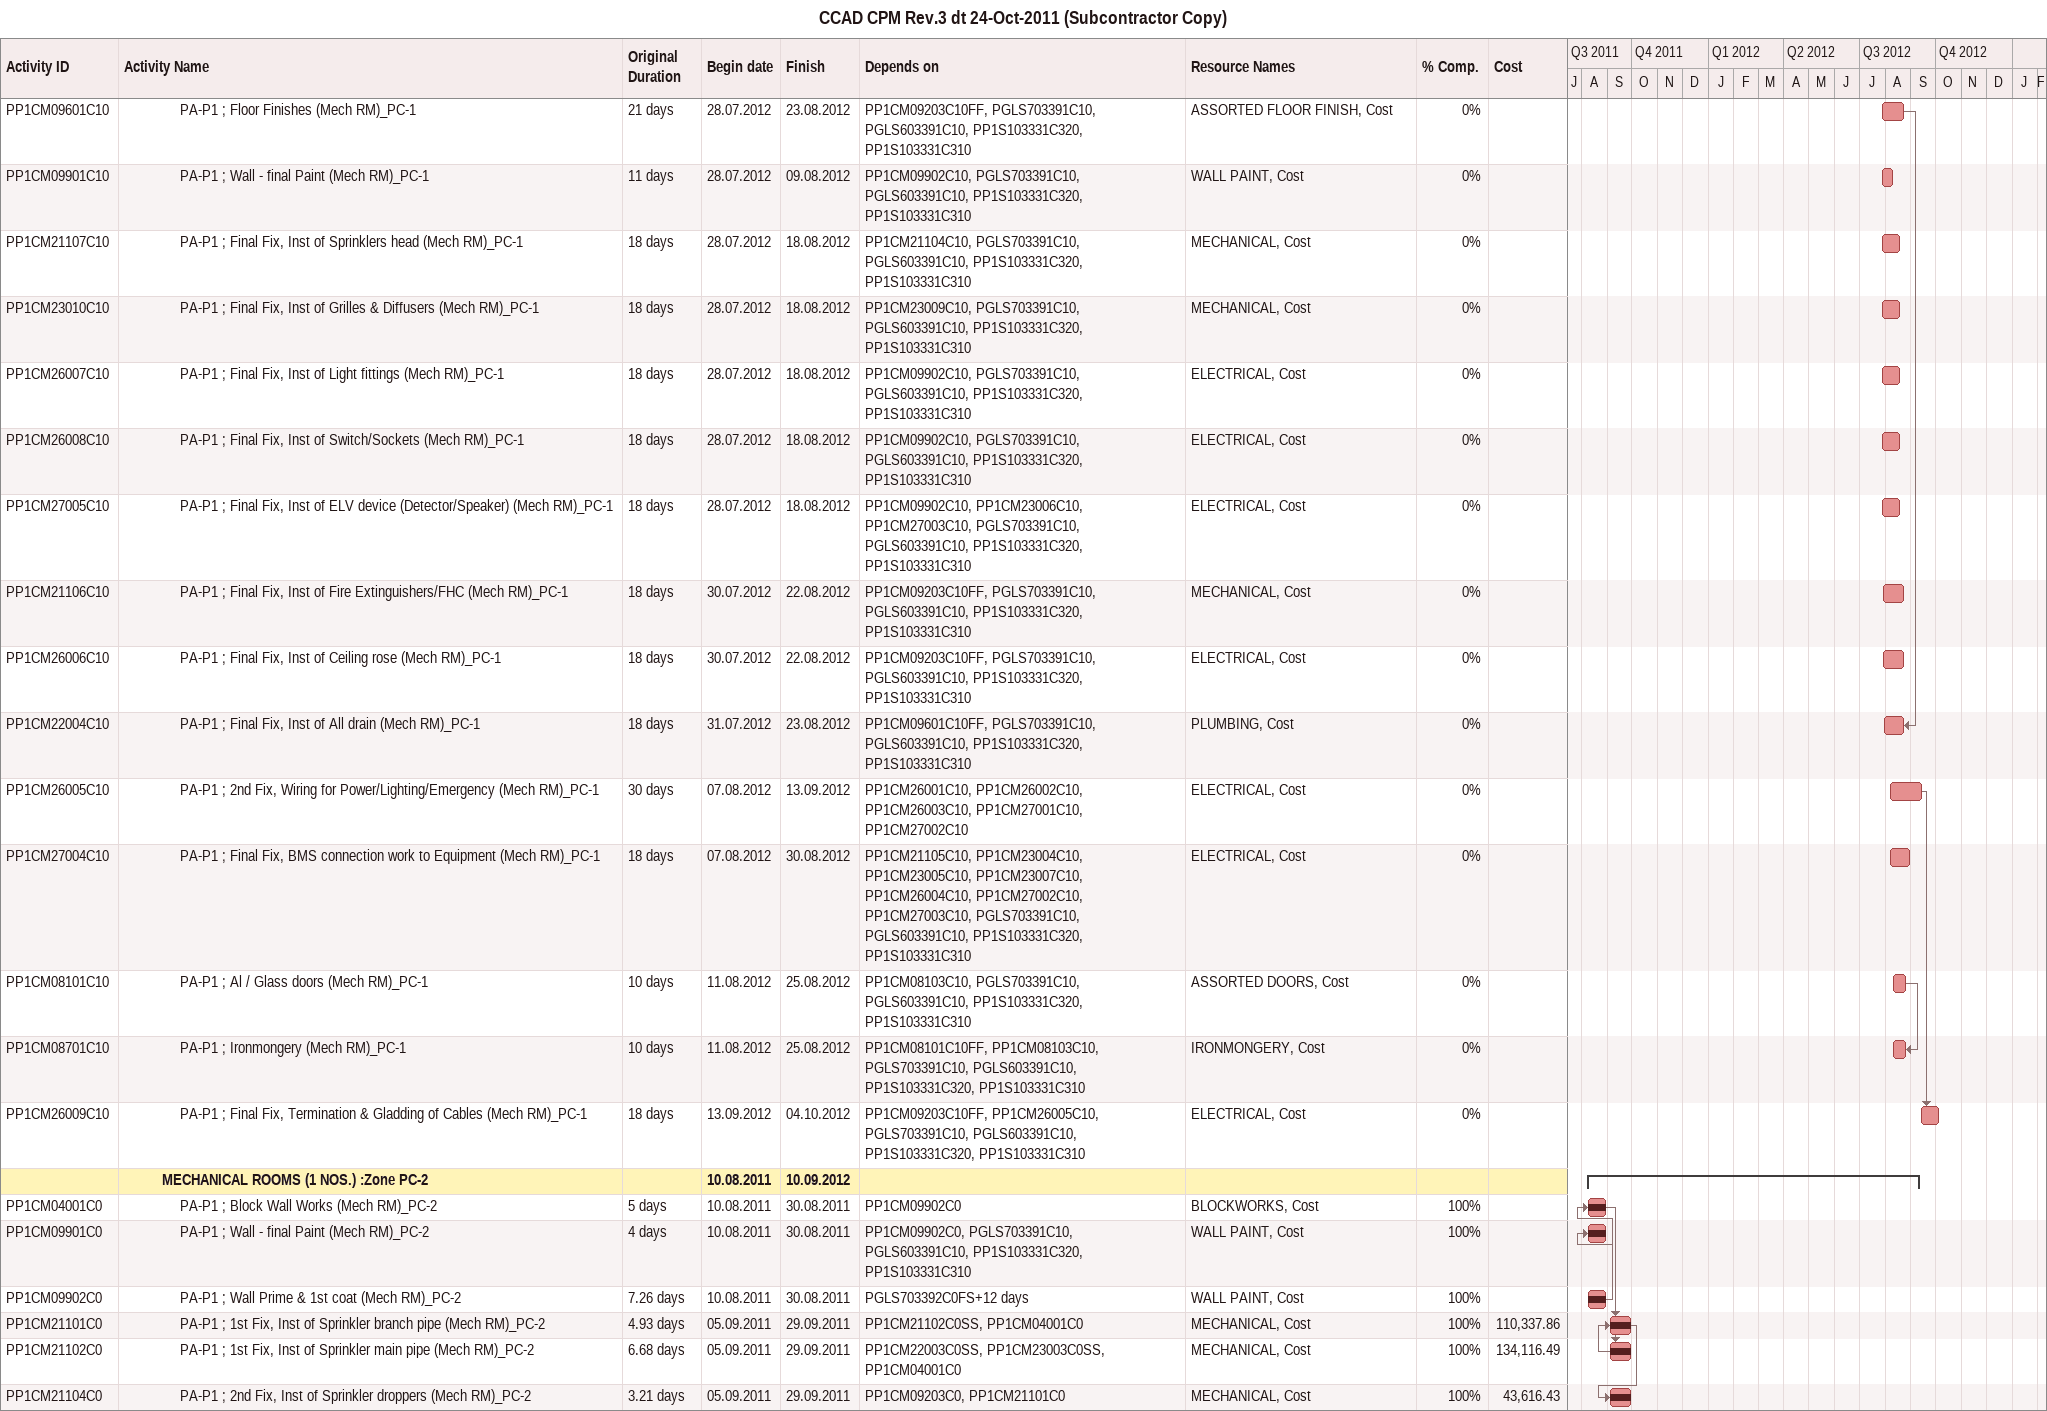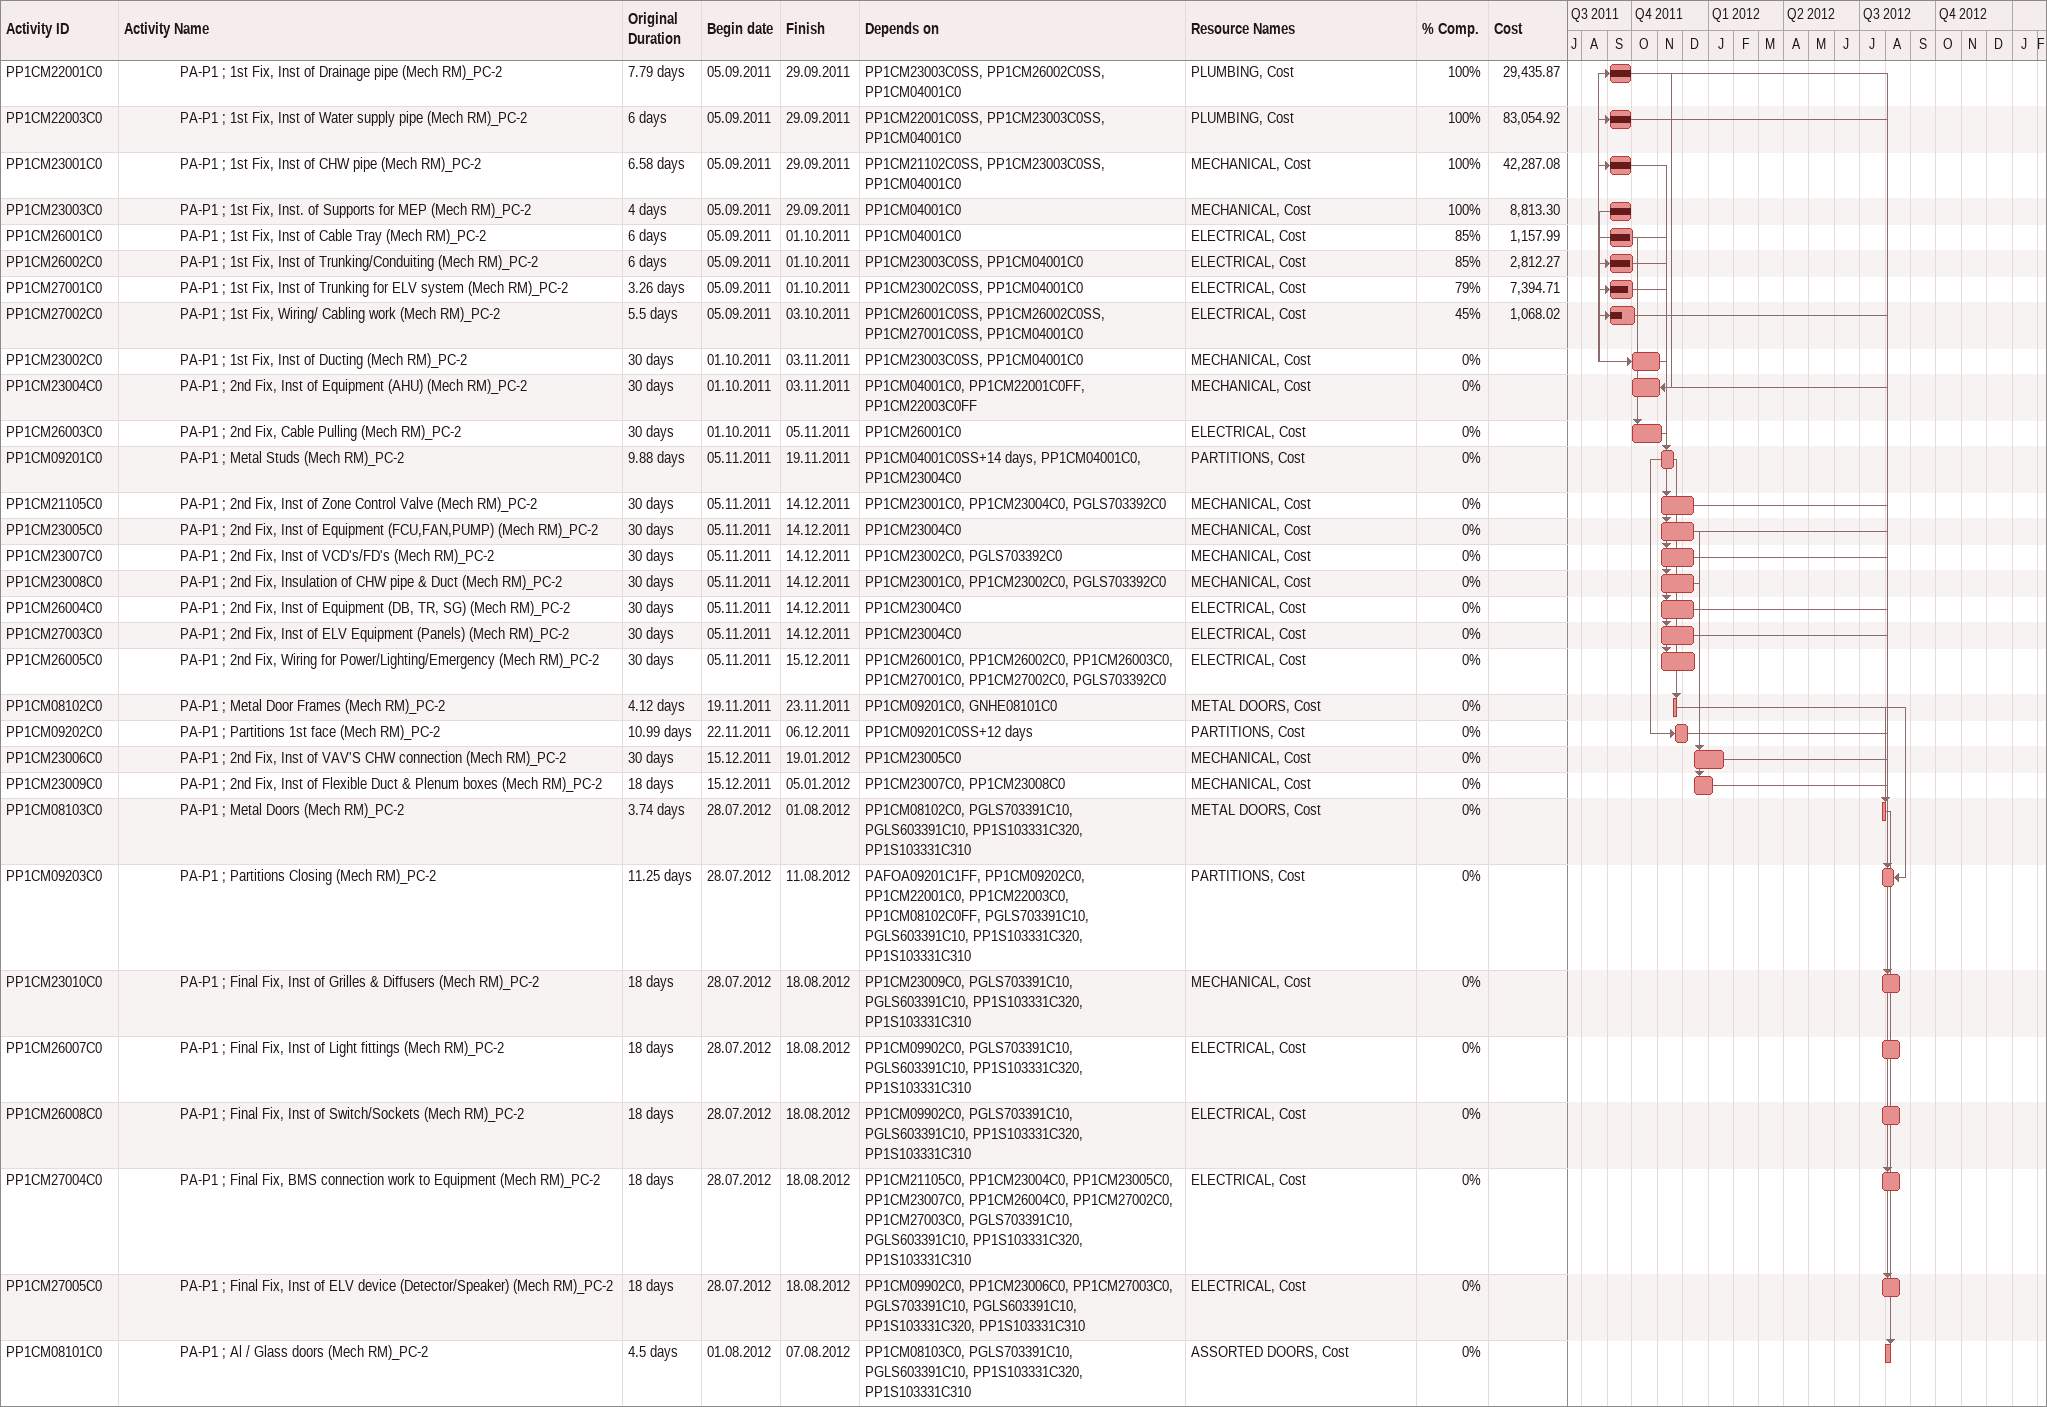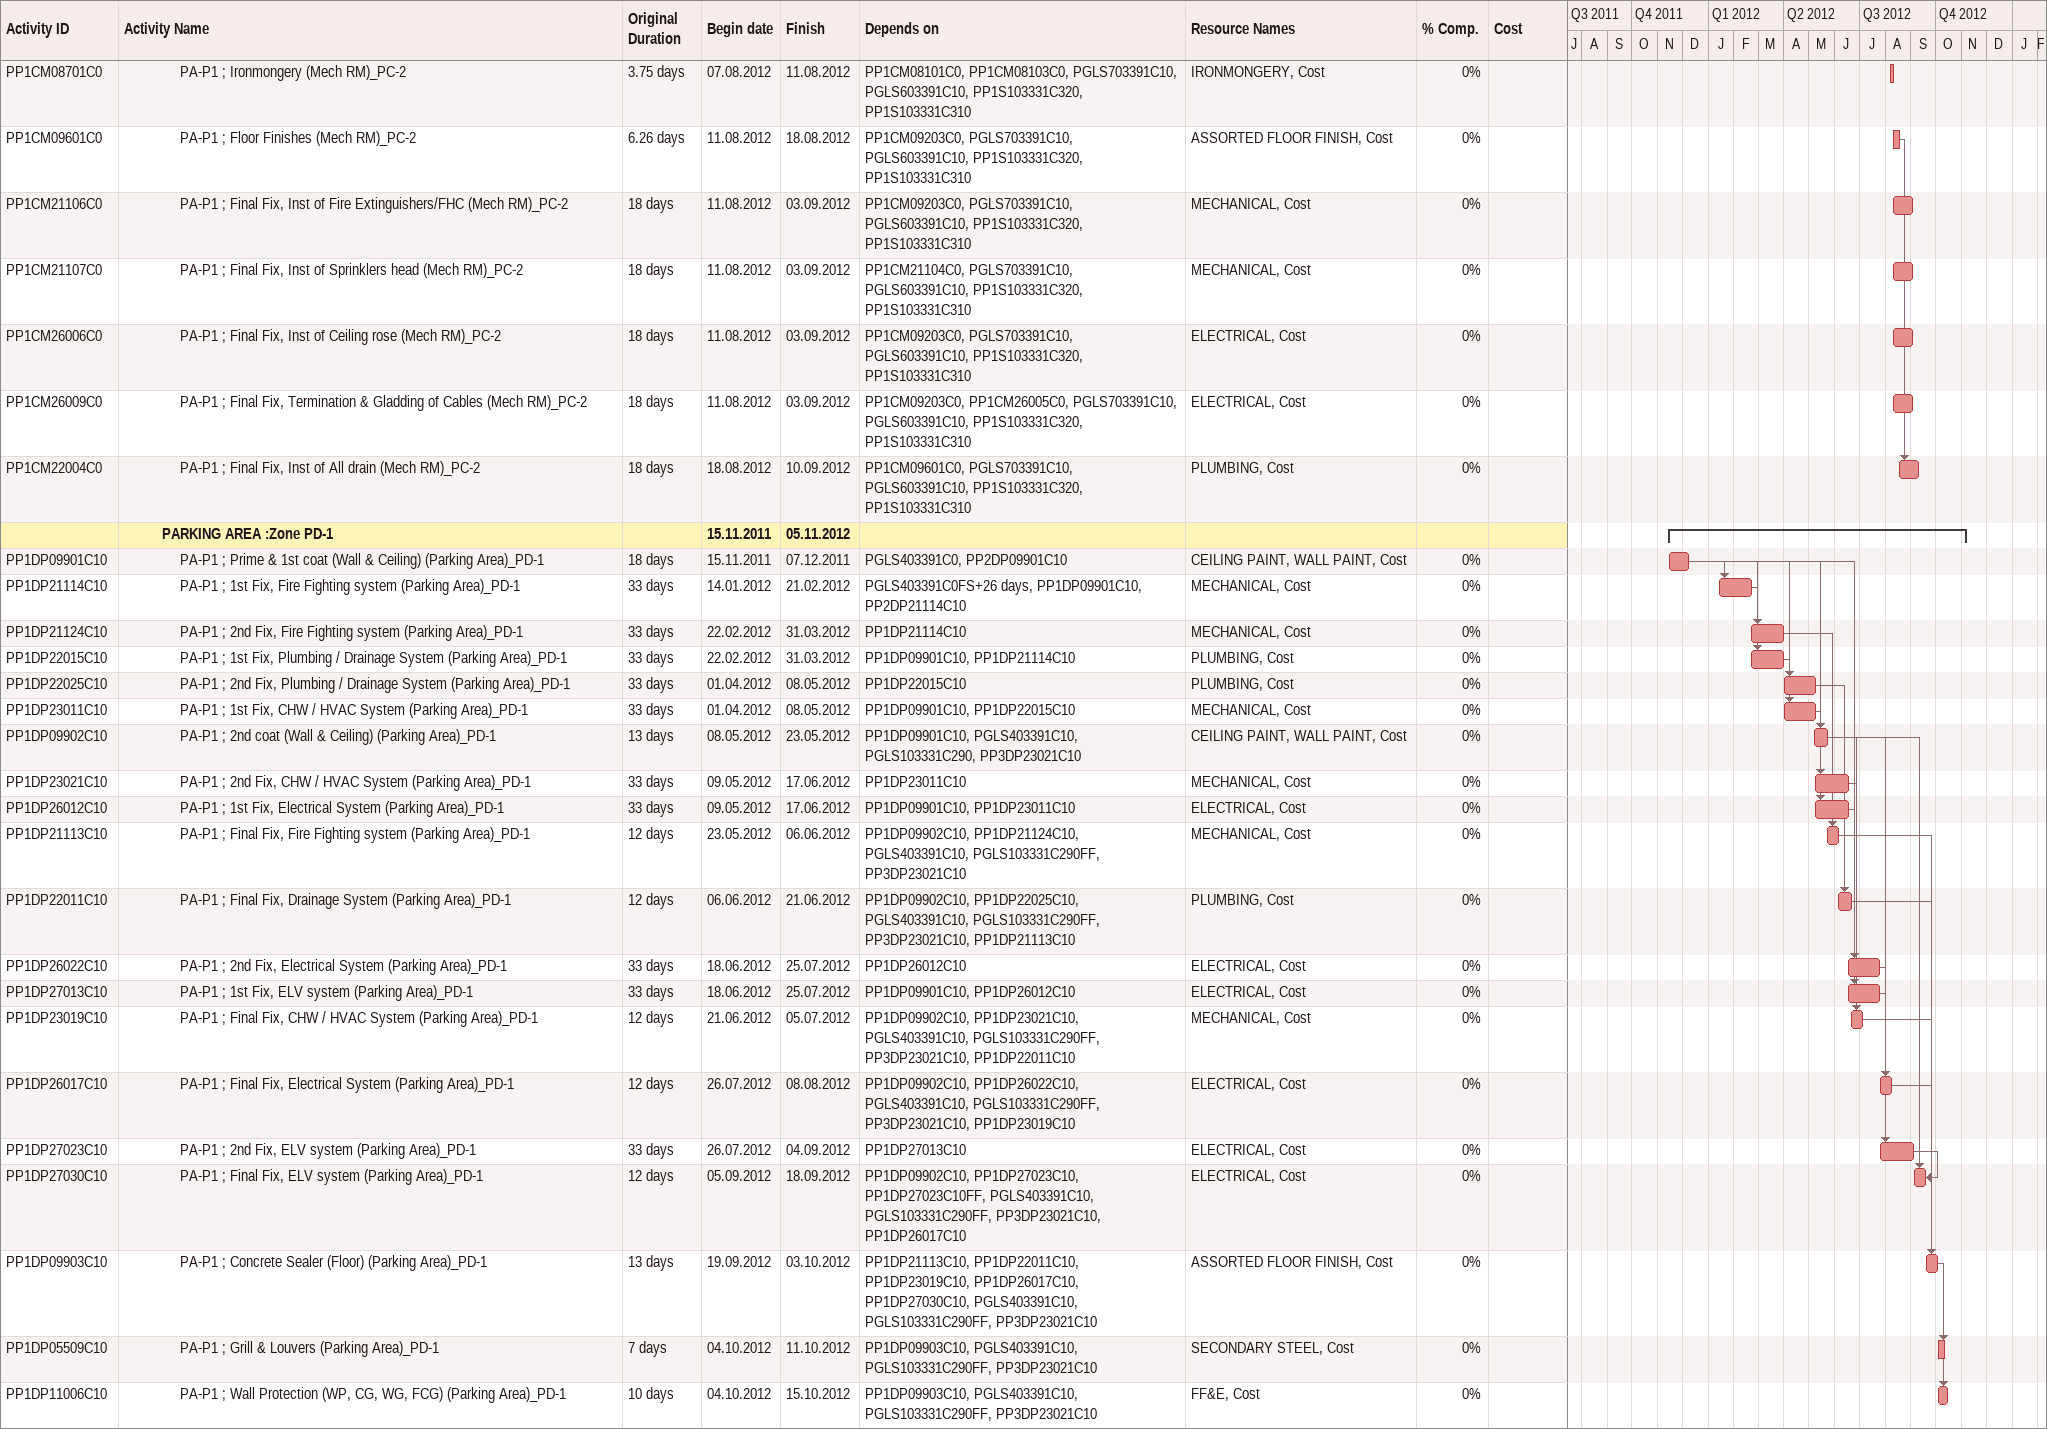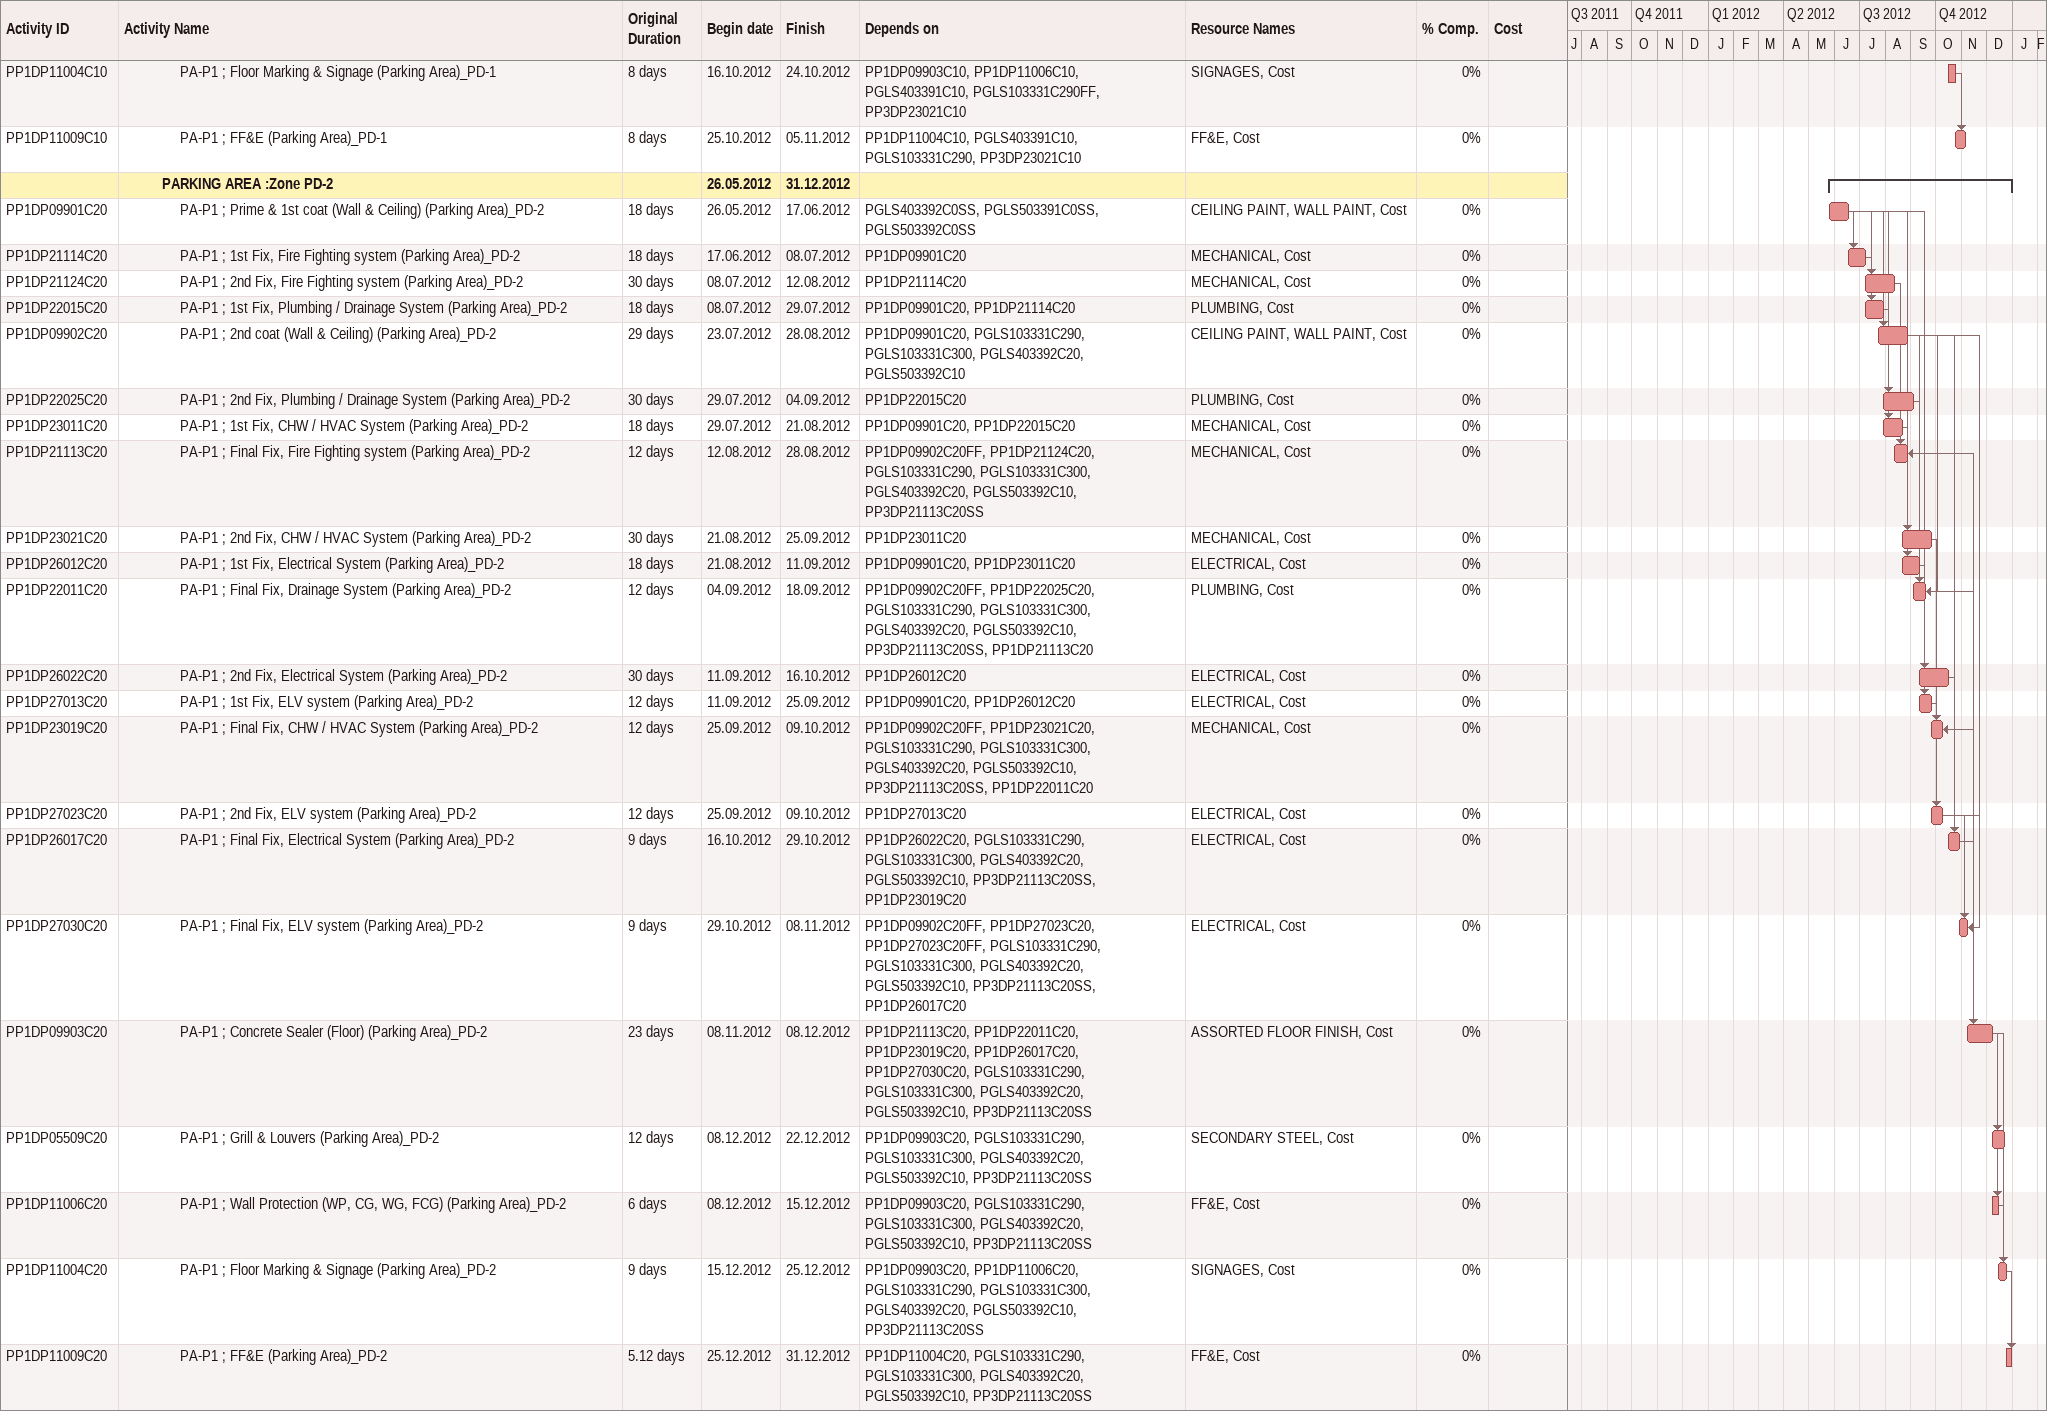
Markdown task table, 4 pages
CCAD CPM Rev.3 dt 24-Oct-2011 (Subcontractor Copy)

| ID | Level | Task | Original duration | Start | Finish | Predecessors | Resources | % complete | Cost |
|---|---|---|---|---|---|---|---|---|---|
| PP1CM09601C10 | 4 | PA-P1 ; Floor Finishes (Mech RM)_PC-1 | 21d | 2012-07-28 | 2012-08-23 | PP1CM09203C10FF, PGLS703391C10, PGLS603391C10, PP1S103331C320, PP1S103331C310 | ASSORTED FLOOR FINISH, Cost | 0 |  |
| PP1CM09901C10 | 4 | PA-P1 ; Wall - final Paint (Mech RM)_PC-1 | 11d | 2012-07-28 | 2012-08-09 | PP1CM09902C10, PGLS703391C10, PGLS603391C10, PP1S103331C320, PP1S103331C310 | WALL PAINT, Cost | 0 |  |
| PP1CM21107C10 | 4 | PA-P1 ; Final Fix, Inst of Sprinklers head (Mech RM)_PC-1 | 18d | 2012-07-28 | 2012-08-18 | PP1CM21104C10, PGLS703391C10, PGLS603391C10, PP1S103331C320, PP1S103331C310 | MECHANICAL, Cost | 0 |  |
| PP1CM23010C10 | 4 | PA-P1 ; Final Fix, Inst of Grilles & Diffusers (Mech RM)_PC-1 | 18d | 2012-07-28 | 2012-08-18 | PP1CM23009C10, PGLS703391C10, PGLS603391C10, PP1S103331C320, PP1S103331C310 | MECHANICAL, Cost | 0 |  |
| PP1CM26007C10 | 4 | PA-P1 ; Final Fix, Inst of Light fittings (Mech RM)_PC-1 | 18d | 2012-07-28 | 2012-08-18 | PP1CM09902C10, PGLS703391C10, PGLS603391C10, PP1S103331C320, PP1S103331C310 | ELECTRICAL, Cost | 0 |  |
| PP1CM26008C10 | 4 | PA-P1 ; Final Fix, Inst of Switch/Sockets (Mech RM)_PC-1 | 18d | 2012-07-28 | 2012-08-18 | PP1CM09902C10, PGLS703391C10, PGLS603391C10, PP1S103331C320, PP1S103331C310 | ELECTRICAL, Cost | 0 |  |
| PP1CM27005C10 | 4 | PA-P1 ; Final Fix, Inst of ELV device (Detector/Speaker) (Mech RM)_PC-1 | 18d | 2012-07-28 | 2012-08-18 | PP1CM09902C10, PP1CM23006C10, PP1CM27003C10, PGLS703391C10, PGLS603391C10, PP1S103331C320, PP1S103331C310 | ELECTRICAL, Cost | 0 |  |
| PP1CM21106C10 | 4 | PA-P1 ; Final Fix, Inst of Fire Extinguishers/FHC (Mech RM)_PC-1 | 18d | 2012-07-30 | 2012-08-22 | PP1CM09203C10FF, PGLS703391C10, PGLS603391C10, PP1S103331C320, PP1S103331C310 | MECHANICAL, Cost | 0 |  |
| PP1CM26006C10 | 4 | PA-P1 ; Final Fix, Inst of Ceiling rose (Mech RM)_PC-1 | 18d | 2012-07-30 | 2012-08-22 | PP1CM09203C10FF, PGLS703391C10, PGLS603391C10, PP1S103331C320, PP1S103331C310 | ELECTRICAL, Cost | 0 |  |
| PP1CM22004C10 | 4 | PA-P1 ; Final Fix, Inst of All drain (Mech RM)_PC-1 | 18d | 2012-07-31 | 2012-08-23 | PP1CM09601C10FF, PGLS703391C10, PGLS603391C10, PP1S103331C320, PP1S103331C310 | PLUMBING, Cost | 0 |  |
| PP1CM26005C10 | 4 | PA-P1 ; 2nd Fix, Wiring for Power/Lighting/Emergency (Mech RM)_PC-1 | 30d | 2012-08-07 | 2012-09-13 | PP1CM26001C10, PP1CM26002C10, PP1CM26003C10, PP1CM27001C10, PP1CM27002C10 | ELECTRICAL, Cost | 0 |  |
| PP1CM27004C10 | 4 | PA-P1 ; Final Fix, BMS connection work to Equipment (Mech RM)_PC-1 | 18d | 2012-08-07 | 2012-08-30 | PP1CM21105C10, PP1CM23004C10, PP1CM23005C10, PP1CM23007C10, PP1CM26004C10, PP1CM27002C10, PP1CM27003C10, PGLS703391C10, PGLS603391C10, PP1S103331C320, PP1S103331C310 | ELECTRICAL, Cost | 0 |  |
| PP1CM08101C10 | 4 | PA-P1 ; Al / Glass doors (Mech RM)_PC-1 | 10d | 2012-08-11 | 2012-08-25 | PP1CM08103C10, PGLS703391C10, PGLS603391C10, PP1S103331C320, PP1S103331C310 | ASSORTED DOORS, Cost | 0 |  |
| PP1CM08701C10 | 4 | PA-P1 ; Ironmongery (Mech RM)_PC-1 | 10d | 2012-08-11 | 2012-08-25 | PP1CM08101C10FF, PP1CM08103C10, PGLS703391C10, PGLS603391C10, PP1S103331C320, PP1S103331C310 | IRONMONGERY, Cost | 0 |  |
| PP1CM26009C10 | 4 | PA-P1 ; Final Fix, Termination & Gladding of Cables (Mech RM)_PC-1 | 18d | 2012-09-13 | 2012-10-04 | PP1CM09203C10FF, PP1CM26005C10, PGLS703391C10, PGLS603391C10, PP1S103331C320, PP1S103331C310 | ELECTRICAL, Cost | 0 |  |
|  | 3 | **MECHANICAL ROOMS (1 NOS.) :Zone PC-2** |  | 2011-08-10 | 2012-09-10 |  |  |  |  |
| PP1CM04001C0 | 4 | PA-P1 ; Block Wall Works (Mech RM)_PC-2 | 5d | 2011-08-10 | 2011-08-30 | PP1CM09902C0 | BLOCKWORKS, Cost | 100 |  |
| PP1CM09901C0 | 4 | PA-P1 ; Wall - final Paint (Mech RM)_PC-2 | 4d | 2011-08-10 | 2011-08-30 | PP1CM09902C0, PGLS703391C10, PGLS603391C10, PP1S103331C320, PP1S103331C310 | WALL PAINT, Cost | 100 |  |
| PP1CM09902C0 | 4 | PA-P1 ; Wall Prime & 1st coat (Mech RM)_PC-2 | 7.26d | 2011-08-10 | 2011-08-30 | PGLS703392C0FS+12d | WALL PAINT, Cost | 100 |  |
| PP1CM21101C0 | 4 | PA-P1 ; 1st Fix, Inst of Sprinkler branch pipe (Mech RM)_PC-2 | 4.93d | 2011-09-05 | 2011-09-29 | PP1CM21102C0SS, PP1CM04001C0 | MECHANICAL, Cost | 100 | 110337.86 |
| PP1CM21102C0 | 4 | PA-P1 ; 1st Fix, Inst of Sprinkler main pipe (Mech RM)_PC-2 | 6.68d | 2011-09-05 | 2011-09-29 | PP1CM22003C0SS, PP1CM23003C0SS, PP1CM04001C0 | MECHANICAL, Cost | 100 | 134116.49 |
| PP1CM21104C0 | 4 | PA-P1 ; 2nd Fix, Inst of Sprinkler droppers (Mech RM)_PC-2 | 3.21d | 2011-09-05 | 2011-09-29 | PP1CM09203C0, PP1CM21101C0 | MECHANICAL, Cost | 100 | 43616.43 |
| PP1CM22001C0 | 4 | PA-P1 ; 1st Fix, Inst of Drainage pipe (Mech RM)_PC-2 | 7.79d | 2011-09-05 | 2011-09-29 | PP1CM23003C0SS, PP1CM26002C0SS, PP1CM04001C0 | PLUMBING, Cost | 100 | 29435.87 |
| PP1CM22003C0 | 4 | PA-P1 ; 1st Fix, Inst of Water supply pipe (Mech RM)_PC-2 | 6d | 2011-09-05 | 2011-09-29 | PP1CM22001C0SS, PP1CM23003C0SS, PP1CM04001C0 | PLUMBING, Cost | 100 | 83054.92 |
| PP1CM23001C0 | 4 | PA-P1 ; 1st Fix, Inst of CHW pipe (Mech RM)_PC-2 | 6.58d | 2011-09-05 | 2011-09-29 | PP1CM21102C0SS, PP1CM23003C0SS, PP1CM04001C0 | MECHANICAL, Cost | 100 | 42287.08 |
| PP1CM23003C0 | 4 | PA-P1 ; 1st Fix, Inst. of Supports for MEP (Mech RM)_PC-2 | 4d | 2011-09-05 | 2011-09-29 | PP1CM04001C0 | MECHANICAL, Cost | 100 | 8813.30 |
| PP1CM26001C0 | 4 | PA-P1 ; 1st Fix, Inst of Cable Tray (Mech RM)_PC-2 | 6d | 2011-09-05 | 2011-10-01 | PP1CM04001C0 | ELECTRICAL, Cost | 85 | 1157.99 |
| PP1CM26002C0 | 4 | PA-P1 ; 1st Fix, Inst of Trunking/Conduiting (Mech RM)_PC-2 | 6d | 2011-09-05 | 2011-10-01 | PP1CM23003C0SS, PP1CM04001C0 | ELECTRICAL, Cost | 85 | 2812.27 |
| PP1CM27001C0 | 4 | PA-P1 ; 1st Fix, Inst of Trunking for ELV system (Mech RM)_PC-2 | 3.26d | 2011-09-05 | 2011-10-01 | PP1CM23002C0SS, PP1CM04001C0 | ELECTRICAL, Cost | 79 | 7394.71 |
| PP1CM27002C0 | 4 | PA-P1 ; 1st Fix, Wiring/ Cabling work (Mech RM)_PC-2 | 5.5d | 2011-09-05 | 2011-10-03 | PP1CM26001C0SS, PP1CM26002C0SS, PP1CM27001C0SS, PP1CM04001C0 | ELECTRICAL, Cost | 45 | 1068.02 |
| PP1CM23002C0 | 4 | PA-P1 ; 1st Fix, Inst of Ducting (Mech RM)_PC-2 | 30d | 2011-10-01 | 2011-11-03 | PP1CM23003C0SS, PP1CM04001C0 | MECHANICAL, Cost | 0 |  |
| PP1CM23004C0 | 4 | PA-P1 ; 2nd Fix, Inst of Equipment (AHU) (Mech RM)_PC-2 | 30d | 2011-10-01 | 2011-11-03 | PP1CM04001C0, PP1CM22001C0FF, PP1CM22003C0FF | MECHANICAL, Cost | 0 |  |
| PP1CM26003C0 | 4 | PA-P1 ; 2nd Fix, Cable Pulling (Mech RM)_PC-2 | 30d | 2011-10-01 | 2011-11-05 | PP1CM26001C0 | ELECTRICAL, Cost | 0 |  |
| PP1CM09201C0 | 4 | PA-P1 ; Metal Studs (Mech RM)_PC-2 | 9.88d | 2011-11-05 | 2011-11-19 | PP1CM04001C0SS+14d, PP1CM04001C0, PP1CM23004C0 | PARTITIONS, Cost | 0 |  |
| PP1CM21105C0 | 4 | PA-P1 ; 2nd Fix, Inst of Zone Control Valve (Mech RM)_PC-2 | 30d | 2011-11-05 | 2011-12-14 | PP1CM23001C0, PP1CM23004C0, PGLS703392C0 | MECHANICAL, Cost | 0 |  |
| PP1CM23005C0 | 4 | PA-P1 ; 2nd Fix, Inst of Equipment (FCU,FAN,PUMP) (Mech RM)_PC-2 | 30d | 2011-11-05 | 2011-12-14 | PP1CM23004C0 | MECHANICAL, Cost | 0 |  |
| PP1CM23007C0 | 4 | PA-P1 ; 2nd Fix, Inst of VCD's/FD's (Mech RM)_PC-2 | 30d | 2011-11-05 | 2011-12-14 | PP1CM23002C0, PGLS703392C0 | MECHANICAL, Cost | 0 |  |
| PP1CM23008C0 | 4 | PA-P1 ; 2nd Fix, Insulation of CHW pipe & Duct (Mech RM)_PC-2 | 30d | 2011-11-05 | 2011-12-14 | PP1CM23001C0, PP1CM23002C0, PGLS703392C0 | MECHANICAL, Cost | 0 |  |
| PP1CM26004C0 | 4 | PA-P1 ; 2nd Fix, Inst of Equipment (DB, TR, SG) (Mech RM)_PC-2 | 30d | 2011-11-05 | 2011-12-14 | PP1CM23004C0 | ELECTRICAL, Cost | 0 |  |
| PP1CM27003C0 | 4 | PA-P1 ; 2nd Fix, Inst of ELV Equipment (Panels) (Mech RM)_PC-2 | 30d | 2011-11-05 | 2011-12-14 | PP1CM23004C0 | ELECTRICAL, Cost | 0 |  |
| PP1CM26005C0 | 4 | PA-P1 ; 2nd Fix, Wiring for Power/Lighting/Emergency (Mech RM)_PC-2 | 30d | 2011-11-05 | 2011-12-15 | PP1CM26001C0, PP1CM26002C0, PP1CM26003C0, PP1CM27001C0, PP1CM27002C0, PGLS703392C0 | ELECTRICAL, Cost | 0 |  |
| PP1CM08102C0 | 4 | PA-P1 ; Metal Door Frames (Mech RM)_PC-2 | 4.12d | 2011-11-19 | 2011-11-23 | PP1CM09201C0, GNHE08101C0 | METAL DOORS, Cost | 0 |  |
| PP1CM09202C0 | 4 | PA-P1 ; Partitions 1st face (Mech RM)_PC-2 | 10.99d | 2011-11-22 | 2011-12-06 | PP1CM09201C0SS+12d | PARTITIONS, Cost | 0 |  |
| PP1CM23006C0 | 4 | PA-P1 ; 2nd Fix, Inst of VAV'S CHW connection (Mech RM)_PC-2 | 30d | 2011-12-15 | 2012-01-19 | PP1CM23005C0 | MECHANICAL, Cost | 0 |  |
| PP1CM23009C0 | 4 | PA-P1 ; 2nd Fix, Inst of Flexible Duct & Plenum boxes (Mech RM)_PC-2 | 18d | 2011-12-15 | 2012-01-05 | PP1CM23007C0, PP1CM23008C0 | MECHANICAL, Cost | 0 |  |
| PP1CM08103C0 | 4 | PA-P1 ; Metal Doors (Mech RM)_PC-2 | 3.74d | 2012-07-28 | 2012-08-01 | PP1CM08102C0, PGLS703391C10, PGLS603391C10, PP1S103331C320, PP1S103331C310 | METAL DOORS, Cost | 0 |  |
| PP1CM09203C0 | 4 | PA-P1 ; Partitions Closing (Mech RM)_PC-2 | 11.25d | 2012-07-28 | 2012-08-11 | PAFOA09201C1FF, PP1CM09202C0, PP1CM22001C0, PP1CM22003C0, PP1CM08102C0FF, PGLS703391C10, PGLS603391C10, PP1S103331C320, PP1S103331C310 | PARTITIONS, Cost | 0 |  |
| PP1CM23010C0 | 4 | PA-P1 ; Final Fix, Inst of Grilles & Diffusers (Mech RM)_PC-2 | 18d | 2012-07-28 | 2012-08-18 | PP1CM23009C0, PGLS703391C10, PGLS603391C10, PP1S103331C320, PP1S103331C310 | MECHANICAL, Cost | 0 |  |
| PP1CM26007C0 | 4 | PA-P1 ; Final Fix, Inst of Light fittings (Mech RM)_PC-2 | 18d | 2012-07-28 | 2012-08-18 | PP1CM09902C0, PGLS703391C10, PGLS603391C10, PP1S103331C320, PP1S103331C310 | ELECTRICAL, Cost | 0 |  |
| PP1CM26008C0 | 4 | PA-P1 ; Final Fix, Inst of Switch/Sockets (Mech RM)_PC-2 | 18d | 2012-07-28 | 2012-08-18 | PP1CM09902C0, PGLS703391C10, PGLS603391C10, PP1S103331C320, PP1S103331C310 | ELECTRICAL, Cost | 0 |  |
| PP1CM27004C0 | 4 | PA-P1 ; Final Fix, BMS connection work to Equipment (Mech RM)_PC-2 | 18d | 2012-07-28 | 2012-08-18 | PP1CM21105C0, PP1CM23004C0, PP1CM23005C0, PP1CM23007C0, PP1CM26004C0, PP1CM27002C0, PP1CM27003C0, PGLS703391C10, PGLS603391C10, PP1S103331C320, PP1S103331C310 | ELECTRICAL, Cost | 0 |  |
| PP1CM27005C0 | 4 | PA-P1 ; Final Fix, Inst of ELV device (Detector/Speaker) (Mech RM)_PC-2 | 18d | 2012-07-28 | 2012-08-18 | PP1CM09902C0, PP1CM23006C0, PP1CM27003C0, PGLS703391C10, PGLS603391C10, PP1S103331C320, PP1S103331C310 | ELECTRICAL, Cost | 0 |  |
| PP1CM08101C0 | 4 | PA-P1 ; Al / Glass doors (Mech RM)_PC-2 | 4.5d | 2012-08-01 | 2012-08-07 | PP1CM08103C0, PGLS703391C10, PGLS603391C10, PP1S103331C320, PP1S103331C310 | ASSORTED DOORS, Cost | 0 |  |
| PP1CM08701C0 | 4 | PA-P1 ; Ironmongery (Mech RM)_PC-2 | 3.75d | 2012-08-07 | 2012-08-11 | PP1CM08101C0, PP1CM08103C0, PGLS703391C10, PGLS603391C10, PP1S103331C320, PP1S103331C310 | IRONMONGERY, Cost | 0 |  |
| PP1CM09601C0 | 4 | PA-P1 ; Floor Finishes (Mech RM)_PC-2 | 6.26d | 2012-08-11 | 2012-08-18 | PP1CM09203C0, PGLS703391C10, PGLS603391C10, PP1S103331C320, PP1S103331C310 | ASSORTED FLOOR FINISH, Cost | 0 |  |
| PP1CM21106C0 | 4 | PA-P1 ; Final Fix, Inst of Fire Extinguishers/FHC (Mech RM)_PC-2 | 18d | 2012-08-11 | 2012-09-03 | PP1CM09203C0, PGLS703391C10, PGLS603391C10, PP1S103331C320, PP1S103331C310 | MECHANICAL, Cost | 0 |  |
| PP1CM21107C0 | 4 | PA-P1 ; Final Fix, Inst of Sprinklers head (Mech RM)_PC-2 | 18d | 2012-08-11 | 2012-09-03 | PP1CM21104C0, PGLS703391C10, PGLS603391C10, PP1S103331C320, PP1S103331C310 | MECHANICAL, Cost | 0 |  |
| PP1CM26006C0 | 4 | PA-P1 ; Final Fix, Inst of Ceiling rose (Mech RM)_PC-2 | 18d | 2012-08-11 | 2012-09-03 | PP1CM09203C0, PGLS703391C10, PGLS603391C10, PP1S103331C320, PP1S103331C310 | ELECTRICAL, Cost | 0 |  |
| PP1CM26009C0 | 4 | PA-P1 ; Final Fix, Termination & Gladding of Cables (Mech RM)_PC-2 | 18d | 2012-08-11 | 2012-09-03 | PP1CM09203C0, PP1CM26005C0, PGLS703391C10, PGLS603391C10, PP1S103331C320, PP1S103331C310 | ELECTRICAL, Cost | 0 |  |
| PP1CM22004C0 | 4 | PA-P1 ; Final Fix, Inst of All drain (Mech RM)_PC-2 | 18d | 2012-08-18 | 2012-09-10 | PP1CM09601C0, PGLS703391C10, PGLS603391C10, PP1S103331C320, PP1S103331C310 | PLUMBING, Cost | 0 |  |
|  | 3 | **PARKING AREA :Zone PD-1** |  | 2011-11-15 | 2012-11-05 |  |  |  |  |
| PP1DP09901C10 | 4 | PA-P1 ; Prime & 1st coat (Wall & Ceiling) (Parking Area)_PD-1 | 18d | 2011-11-15 | 2011-12-07 | PGLS403391C0, PP2DP09901C10 | CEILING PAINT, WALL PAINT, Cost | 0 |  |
| PP1DP21114C10 | 4 | PA-P1 ; 1st Fix, Fire Fighting system (Parking Area)_PD-1 | 33d | 2012-01-14 | 2012-02-21 | PGLS403391C0FS+26d, PP1DP09901C10, PP2DP21114C10 | MECHANICAL, Cost | 0 |  |
| PP1DP21124C10 | 4 | PA-P1 ; 2nd Fix, Fire Fighting system (Parking Area)_PD-1 | 33d | 2012-02-22 | 2012-03-31 | PP1DP21114C10 | MECHANICAL, Cost | 0 |  |
| PP1DP22015C10 | 4 | PA-P1 ; 1st Fix, Plumbing / Drainage System (Parking Area)_PD-1 | 33d | 2012-02-22 | 2012-03-31 | PP1DP09901C10, PP1DP21114C10 | PLUMBING, Cost | 0 |  |
| PP1DP22025C10 | 4 | PA-P1 ; 2nd Fix, Plumbing / Drainage System (Parking Area)_PD-1 | 33d | 2012-04-01 | 2012-05-08 | PP1DP22015C10 | PLUMBING, Cost | 0 |  |
| PP1DP23011C10 | 4 | PA-P1 ; 1st Fix, CHW / HVAC System (Parking Area)_PD-1 | 33d | 2012-04-01 | 2012-05-08 | PP1DP09901C10, PP1DP22015C10 | MECHANICAL, Cost | 0 |  |
| PP1DP09902C10 | 4 | PA-P1 ; 2nd coat (Wall & Ceiling) (Parking Area)_PD-1 | 13d | 2012-05-08 | 2012-05-23 | PP1DP09901C10, PGLS403391C10, PGLS103331C290, PP3DP23021C10 | CEILING PAINT, WALL PAINT, Cost | 0 |  |
| PP1DP23021C10 | 4 | PA-P1 ; 2nd Fix, CHW / HVAC System (Parking Area)_PD-1 | 33d | 2012-05-09 | 2012-06-17 | PP1DP23011C10 | MECHANICAL, Cost | 0 |  |
| PP1DP26012C10 | 4 | PA-P1 ; 1st Fix, Electrical System (Parking Area)_PD-1 | 33d | 2012-05-09 | 2012-06-17 | PP1DP09901C10, PP1DP23011C10 | ELECTRICAL, Cost | 0 |  |
| PP1DP21113C10 | 4 | PA-P1 ; Final Fix, Fire Fighting system (Parking Area)_PD-1 | 12d | 2012-05-23 | 2012-06-06 | PP1DP09902C10, PP1DP21124C10, PGLS403391C10, PGLS103331C290FF, PP3DP23021C10 | MECHANICAL, Cost | 0 |  |
| PP1DP22011C10 | 4 | PA-P1 ; Final Fix, Drainage System (Parking Area)_PD-1 | 12d | 2012-06-06 | 2012-06-21 | PP1DP09902C10, PP1DP22025C10, PGLS403391C10, PGLS103331C290FF, PP3DP23021C10, PP1DP21113C10 | PLUMBING, Cost | 0 |  |
| PP1DP26022C10 | 4 | PA-P1 ; 2nd Fix, Electrical System (Parking Area)_PD-1 | 33d | 2012-06-18 | 2012-07-25 | PP1DP26012C10 | ELECTRICAL, Cost | 0 |  |
| PP1DP27013C10 | 4 | PA-P1 ; 1st Fix, ELV system (Parking Area)_PD-1 | 33d | 2012-06-18 | 2012-07-25 | PP1DP09901C10, PP1DP26012C10 | ELECTRICAL, Cost | 0 |  |
| PP1DP23019C10 | 4 | PA-P1 ; Final Fix, CHW / HVAC System (Parking Area)_PD-1 | 12d | 2012-06-21 | 2012-07-05 | PP1DP09902C10, PP1DP23021C10, PGLS403391C10, PGLS103331C290FF, PP3DP23021C10, PP1DP22011C10 | MECHANICAL, Cost | 0 |  |
| PP1DP26017C10 | 4 | PA-P1 ; Final Fix, Electrical System (Parking Area)_PD-1 | 12d | 2012-07-26 | 2012-08-08 | PP1DP09902C10, PP1DP26022C10, PGLS403391C10, PGLS103331C290FF, PP3DP23021C10, PP1DP23019C10 | ELECTRICAL, Cost | 0 |  |
| PP1DP27023C10 | 4 | PA-P1 ; 2nd Fix, ELV system (Parking Area)_PD-1 | 33d | 2012-07-26 | 2012-09-04 | PP1DP27013C10 | ELECTRICAL, Cost | 0 |  |
| PP1DP27030C10 | 4 | PA-P1 ; Final Fix, ELV system (Parking Area)_PD-1 | 12d | 2012-09-05 | 2012-09-18 | PP1DP09902C10, PP1DP27023C10, PP1DP27023C10FF, PGLS403391C10, PGLS103331C290FF, PP3DP23021C10, PP1DP26017C10 | ELECTRICAL, Cost | 0 |  |
| PP1DP09903C10 | 4 | PA-P1 ; Concrete Sealer (Floor) (Parking Area)_PD-1 | 13d | 2012-09-19 | 2012-10-03 | PP1DP21113C10, PP1DP22011C10, PP1DP23019C10, PP1DP26017C10, PP1DP27030C10, PGLS403391C10, PGLS103331C290FF, PP3DP23021C10 | ASSORTED FLOOR FINISH, Cost | 0 |  |
| PP1DP05509C10 | 4 | PA-P1 ; Grill & Louvers (Parking Area)_PD-1 | 7d | 2012-10-04 | 2012-10-11 | PP1DP09903C10, PGLS403391C10, PGLS103331C290FF, PP3DP23021C10 | SECONDARY STEEL, Cost | 0 |  |
| PP1DP11006C10 | 4 | PA-P1 ; Wall Protection (WP, CG, WG, FCG) (Parking Area)_PD-1 | 10d | 2012-10-04 | 2012-10-15 | PP1DP09903C10, PGLS403391C10, PGLS103331C290FF, PP3DP23021C10 | FF&E, Cost | 0 |  |
| PP1DP11004C10 | 4 | PA-P1 ; Floor Marking & Signage (Parking Area)_PD-1 | 8d | 2012-10-16 | 2012-10-24 | PP1DP09903C10, PP1DP11006C10, PGLS403391C10, PGLS103331C290FF, PP3DP23021C10 | SIGNAGES, Cost | 0 |  |
| PP1DP11009C10 | 4 | PA-P1 ; FF&E (Parking Area)_PD-1 | 8d | 2012-10-25 | 2012-11-05 | PP1DP11004C10, PGLS403391C10, PGLS103331C290, PP3DP23021C10 | FF&E, Cost | 0 |  |
|  | 3 | **PARKING AREA :Zone PD-2** |  | 2012-05-26 | 2012-12-31 |  |  |  |  |
| PP1DP09901C20 | 4 | PA-P1 ; Prime & 1st coat (Wall & Ceiling) (Parking Area)_PD-2 | 18d | 2012-05-26 | 2012-06-17 | PGLS403392C0SS, PGLS503391C0SS, PGLS503392C0SS | CEILING PAINT, WALL PAINT, Cost | 0 |  |
| PP1DP21114C20 | 4 | PA-P1 ; 1st Fix, Fire Fighting system (Parking Area)_PD-2 | 18d | 2012-06-17 | 2012-07-08 | PP1DP09901C20 | MECHANICAL, Cost | 0 |  |
| PP1DP21124C20 | 4 | PA-P1 ; 2nd Fix, Fire Fighting system (Parking Area)_PD-2 | 30d | 2012-07-08 | 2012-08-12 | PP1DP21114C20 | MECHANICAL, Cost | 0 |  |
| PP1DP22015C20 | 4 | PA-P1 ; 1st Fix, Plumbing / Drainage System (Parking Area)_PD-2 | 18d | 2012-07-08 | 2012-07-29 | PP1DP09901C20, PP1DP21114C20 | PLUMBING, Cost | 0 |  |
| PP1DP09902C20 | 4 | PA-P1 ; 2nd coat (Wall & Ceiling) (Parking Area)_PD-2 | 29d | 2012-07-23 | 2012-08-28 | PP1DP09901C20, PGLS103331C290, PGLS103331C300, PGLS403392C20, PGLS503392C10 | CEILING PAINT, WALL PAINT, Cost | 0 |  |
| PP1DP22025C20 | 4 | PA-P1 ; 2nd Fix, Plumbing / Drainage System (Parking Area)_PD-2 | 30d | 2012-07-29 | 2012-09-04 | PP1DP22015C20 | PLUMBING, Cost | 0 |  |
| PP1DP23011C20 | 4 | PA-P1 ; 1st Fix, CHW / HVAC System (Parking Area)_PD-2 | 18d | 2012-07-29 | 2012-08-21 | PP1DP09901C20, PP1DP22015C20 | MECHANICAL, Cost | 0 |  |
| PP1DP21113C20 | 4 | PA-P1 ; Final Fix, Fire Fighting system (Parking Area)_PD-2 | 12d | 2012-08-12 | 2012-08-28 | PP1DP09902C20FF, PP1DP21124C20, PGLS103331C290, PGLS103331C300, PGLS403392C20, PGLS503392C10, PP3DP21113C20SS | MECHANICAL, Cost | 0 |  |
| PP1DP23021C20 | 4 | PA-P1 ; 2nd Fix, CHW / HVAC System (Parking Area)_PD-2 | 30d | 2012-08-21 | 2012-09-25 | PP1DP23011C20 | MECHANICAL, Cost | 0 |  |
| PP1DP26012C20 | 4 | PA-P1 ; 1st Fix, Electrical System (Parking Area)_PD-2 | 18d | 2012-08-21 | 2012-09-11 | PP1DP09901C20, PP1DP23011C20 | ELECTRICAL, Cost | 0 |  |
| PP1DP22011C20 | 4 | PA-P1 ; Final Fix, Drainage System (Parking Area)_PD-2 | 12d | 2012-09-04 | 2012-09-18 | PP1DP09902C20FF, PP1DP22025C20, PGLS103331C290, PGLS103331C300, PGLS403392C20, PGLS503392C10, PP3DP21113C20SS, PP1DP21113C20 | PLUMBING, Cost | 0 |  |
| PP1DP26022C20 | 4 | PA-P1 ; 2nd Fix, Electrical System (Parking Area)_PD-2 | 30d | 2012-09-11 | 2012-10-16 | PP1DP26012C20 | ELECTRICAL, Cost | 0 |  |
| PP1DP27013C20 | 4 | PA-P1 ; 1st Fix, ELV system (Parking Area)_PD-2 | 12d | 2012-09-11 | 2012-09-25 | PP1DP09901C20, PP1DP26012C20 | ELECTRICAL, Cost | 0 |  |
| PP1DP23019C20 | 4 | PA-P1 ; Final Fix, CHW / HVAC System (Parking Area)_PD-2 | 12d | 2012-09-25 | 2012-10-09 | PP1DP09902C20FF, PP1DP23021C20, PGLS103331C290, PGLS103331C300, PGLS403392C20, PGLS503392C10, PP3DP21113C20SS, PP1DP22011C20 | MECHANICAL, Cost | 0 |  |
| PP1DP27023C20 | 4 | PA-P1 ; 2nd Fix, ELV system (Parking Area)_PD-2 | 12d | 2012-09-25 | 2012-10-09 | PP1DP27013C20 | ELECTRICAL, Cost | 0 |  |
| PP1DP26017C20 | 4 | PA-P1 ; Final Fix, Electrical System (Parking Area)_PD-2 | 9d | 2012-10-16 | 2012-10-29 | PP1DP26022C20, PGLS103331C290, PGLS103331C300, PGLS403392C20, PGLS503392C10, PP3DP21113C20SS, PP1DP23019C20 | ELECTRICAL, Cost | 0 |  |
| PP1DP27030C20 | 4 | PA-P1 ; Final Fix, ELV system (Parking Area)_PD-2 | 9d | 2012-10-29 | 2012-11-08 | PP1DP09902C20FF, PP1DP27023C20, PP1DP27023C20FF, PGLS103331C290, PGLS103331C300, PGLS403392C20, PGLS503392C10, PP3DP21113C20SS, PP1DP26017C20 | ELECTRICAL, Cost | 0 |  |
| PP1DP09903C20 | 4 | PA-P1 ; Concrete Sealer (Floor) (Parking Area)_PD-2 | 23d | 2012-11-08 | 2012-12-08 | PP1DP21113C20, PP1DP22011C20, PP1DP23019C20, PP1DP26017C20, PP1DP27030C20, PGLS103331C290, PGLS103331C300, PGLS403392C20, PGLS503392C10, PP3DP21113C20SS | ASSORTED FLOOR FINISH, Cost | 0 |  |
| PP1DP05509C20 | 4 | PA-P1 ; Grill & Louvers (Parking Area)_PD-2 | 12d | 2012-12-08 | 2012-12-22 | PP1DP09903C20, PGLS103331C290, PGLS103331C300, PGLS403392C20, PGLS503392C10, PP3DP21113C20SS | SECONDARY STEEL, Cost | 0 |  |
| PP1DP11006C20 | 4 | PA-P1 ; Wall Protection (WP, CG, WG, FCG) (Parking Area)_PD-2 | 6d | 2012-12-08 | 2012-12-15 | PP1DP09903C20, PGLS103331C290, PGLS103331C300, PGLS403392C20, PGLS503392C10, PP3DP21113C20SS | FF&E, Cost | 0 |  |
| PP1DP11004C20 | 4 | PA-P1 ; Floor Marking & Signage (Parking Area)_PD-2 | 9d | 2012-12-15 | 2012-12-25 | PP1DP09903C20, PP1DP11006C20, PGLS103331C290, PGLS103331C300, PGLS403392C20, PGLS503392C10, PP3DP21113C20SS | SIGNAGES, Cost | 0 |  |
| PP1DP11009C20 | 4 | PA-P1 ; FF&E (Parking Area)_PD-2 | 5.12d | 2012-12-25 | 2012-12-31 | PP1DP11004C20, PGLS103331C290, PGLS103331C300, PGLS403392C20, PGLS503392C10, PP3DP21113C20SS | FF&E, Cost | 0 |  |
